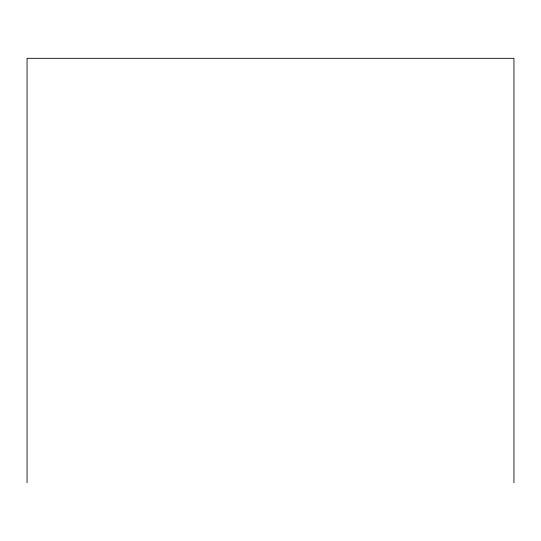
<?xml version="1.0" encoding="UTF-8"?>
<svg xmlns="http://www.w3.org/2000/svg" width="541" height="541" viewBox="0 0 541 541"><rect width="100%" height="100%" fill="white"/><g stroke="black" fill="none" stroke-linecap="round" stroke-linejoin="round"><path stroke-width="0.81" d="M513.95 482.68L513.95 58.32L27.05 58.32L27.05 482.68"/></g></svg>
